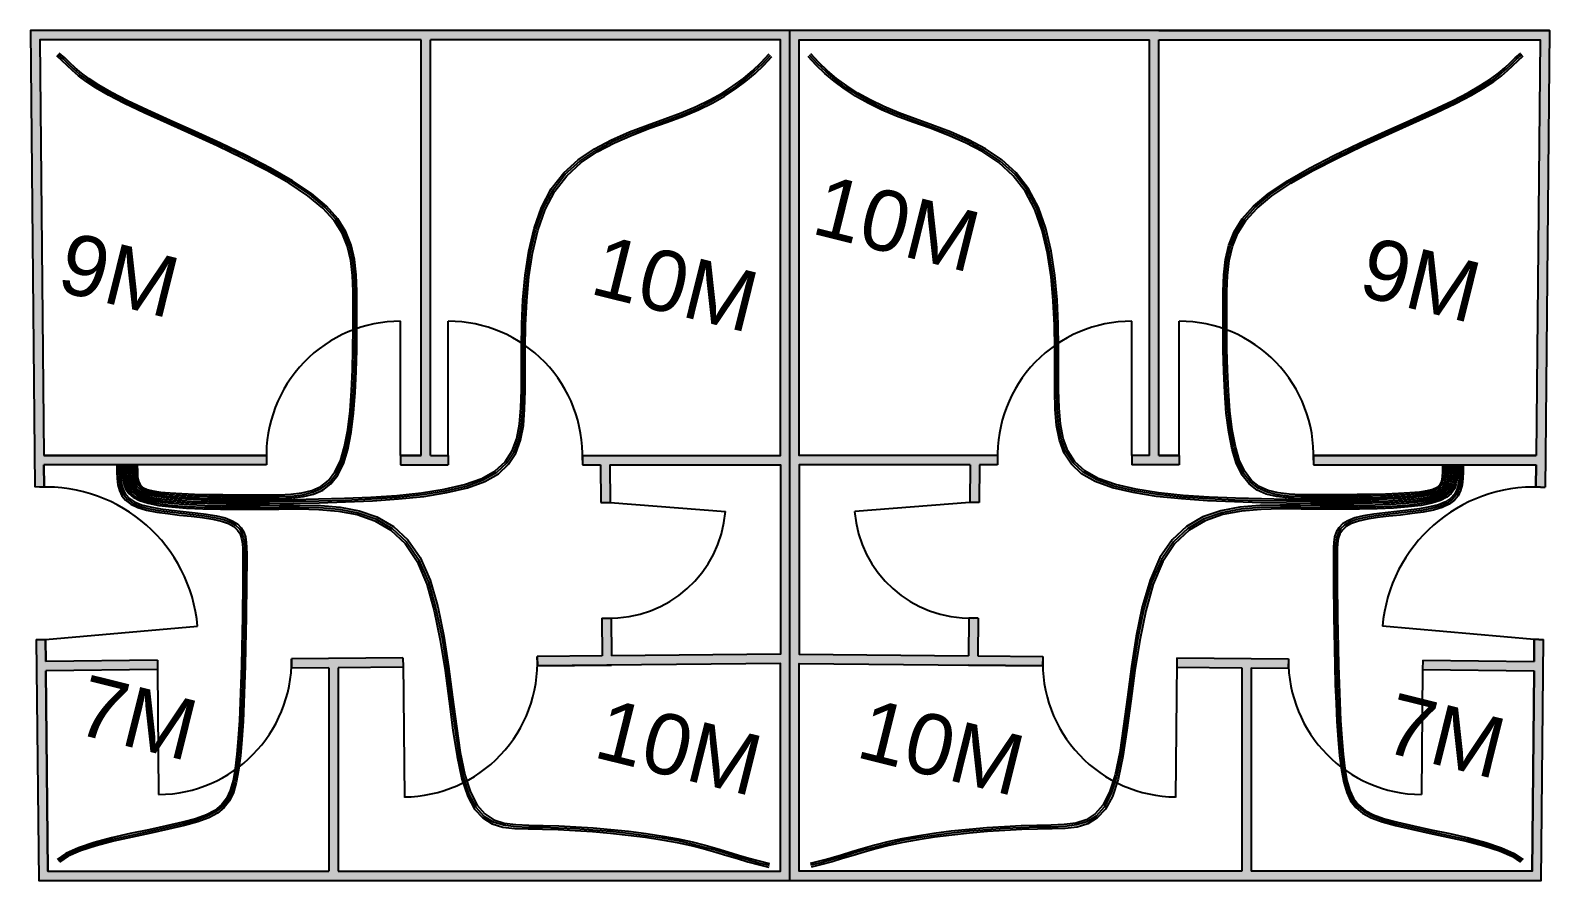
# Model space of a CAD drawing. Header units: millimetres. Extents: x 790368 to 790619, y 161713 to 161823.
# Drawn here: x 790431.61 to 790447.9, y 161767.6 to 161776.71 of the extents above; entities that cross this region are included whole.
import ezdxf

# ---------------------------------------------------------------- set-up
doc = ezdxf.new("R2010")
doc.units = ezdxf.units.MM
doc.layers.add('can interior', color=172, linetype='Continuous')
doc.styles.get("Standard").update_dxf_attribs({"font": 'arial.ttf'})
pattern_1 = [(40.51354, (790279.06545, 161882.988028), (0.021615848, 0.0602329563), [0.079375, -0.015875, 0, -0.015875])]

msp = doc.modelspace()

# ---------------------------------------------------------------- hatches: boundary and pattern name
h = msp.add_hatch()
h.set_pattern_fill('ANSI36', color=256, scale=0.01, angle=-4.4865)
h.set_pattern_definition(pattern_1)
h.paths.add_polyline_path([(790436.086, 161772.157), (790435.895, 161772.157), (790435.895, 161776.615), (790439.651, 161776.615), (790439.651, 161772.157), (790437.526, 161772.157), (790437.526, 161772.057), (790437.718, 161772.057), (790437.722, 161771.652), (790437.822, 161771.653), (790437.818, 161772.057), (790439.651, 161772.057), (790439.651, 161770.027), (790437.838, 161770.009), (790437.834, 161770.413), (790437.734, 161770.412), (790437.738, 161770.008), (790437.041, 161770.001), (790437.042, 161769.901), (790437.839, 161769.909), (790439.651, 161769.927), (790439.651, 161767.7), (790434.906, 161767.7), (790434.906, 161769.88), (790435.602, 161769.887), (790435.602, 161769.937), (790435.601, 161769.987), (790434.407, 161769.976), (790434.407, 161769.876), (790434.806, 161769.88), (790434.806, 161767.7), (790431.794, 161767.7), (790431.773, 161769.85), (790432.968, 161769.862), (790432.967, 161769.962), (790431.772, 161769.95), (790431.769, 161770.184), (790431.669, 161770.183), (790431.695, 161767.6), (790439.751, 161767.6), (790439.751, 161776.715), (790431.606, 161776.715), (790431.653, 161771.823), (790431.753, 161771.824), (790431.751, 161772.057), (790434.136, 161772.057), (790434.136, 161772.157), (790433.918, 161772.157), (790431.75, 161772.157), (790431.707, 161776.615), (790435.795, 161776.615), (790435.795, 161772.157), (790435.576, 161772.157), (790435.576, 161772.057), (790435.795, 161772.057), (790436.086, 161772.057)])
h = msp.add_hatch()
h.set_pattern_fill('ANSI36', color=256, scale=0.01, angle=-4.4865)
h.set_pattern_definition(pattern_1)
h.paths.add_polyline_path([(790439.851, 161767.7), (790439.851, 161769.927), (790442.46, 161769.901), (790442.461, 161770.001), (790441.765, 161770.008), (790441.769, 161770.412), (790441.669, 161770.413), (790441.665, 161770.009), (790439.851, 161770.027), (790439.851, 161772.057), (790441.685, 161772.057), (790441.681, 161771.653), (790441.781, 161771.652), (790441.785, 161772.057), (790441.977, 161772.057), (790441.977, 161772.157), (790441.686, 161772.157), (790439.851, 161772.157), (790439.851, 161776.615), (790443.608, 161776.615), (790443.608, 161772.157), (790443.417, 161772.157), (790443.417, 161772.057), (790443.708, 161772.057), (790443.926, 161772.057), (790443.926, 161772.157), (790443.708, 161772.157), (790443.708, 161776.615), (790447.796, 161776.615), (790447.753, 161772.157), (790445.366, 161772.157), (790445.366, 161772.057), (790447.752, 161772.057), (790447.749, 161771.824), (790447.749, 161771.819, -0.007705), (790447.8, 161771.818), (790447.8, 161771.819), (790447.849, 161771.818), (790447.853, 161772.156), (790447.897, 161776.715), (790443.708, 161776.715), (790439.751, 161776.715), (790439.751, 161767.6), (790447.808, 161767.6), (790447.833, 161770.183), (790447.783, 161770.183), (790447.733, 161770.184), (790447.731, 161769.95), (790446.536, 161769.962), (790446.535, 161769.862), (790447.73, 161769.85), (790447.709, 161767.7), (790444.697, 161767.7), (790444.697, 161769.88), (790445.095, 161769.876), (790445.096, 161769.976), (790443.901, 161769.987), (790443.9, 161769.887), (790444.597, 161769.88), (790444.597, 161767.7)])

# ---------------------------------------------------------------- linework, layer by layer
for points in [[(790447.897, 161776.715), (790431.606, 161776.715), (790431.653, 161771.823)], [(790435.795, 161776.615), (790431.707, 161776.615), (790431.75, 161772.157)], [(790435.795, 161772.157), (790435.795, 161776.615)], [(790435.895, 161772.157), (790435.895, 161776.615)], [(790437.526, 161772.157), (790439.651, 161772.157), (790439.651, 161776.615), (790435.895, 161776.615)], [(790439.751, 161767.6), (790439.751, 161776.715)], [(790439.751, 161767.6), (790439.751, 161776.715)], [(790441.977, 161772.157), (790439.851, 161772.157), (790439.851, 161776.615), (790443.608, 161776.615)], [(790443.608, 161772.157), (790443.608, 161776.615)], [(790443.708, 161776.715), (790447.897, 161776.715), (790447.853, 161772.156)], [(790443.708, 161776.615), (790447.796, 161776.615), (790447.753, 161772.157)], [(790443.708, 161772.157), (790443.708, 161776.615)], [(790435.576, 161772.157), (790435.576, 161773.597)], [(790436.086, 161772.157), (790436.086, 161773.597)], [(790443.417, 161772.157), (790443.417, 161773.597)], [(790443.926, 161772.157), (790443.926, 161773.597)], [(790431.75, 161772.157), (790434.136, 161772.157)], [(790434.136, 161772.157), (790431.75, 161772.157)], [(790434.136, 161772.057), (790431.75, 161772.057)], [(790431.751, 161772.057), (790431.753, 161771.824)], [(790431.753, 161771.824), (790431.751, 161772.057)], [(790431.753, 161771.824), (790431.751, 161772.057)], [(790433.918, 161772.157), (790434.136, 161772.157)], [(790434.136, 161772.157), (790434.136, 161772.057)], [(790435.576, 161772.157), (790435.795, 161772.157)], [(790435.795, 161772.157), (790435.576, 161772.157)], [(790435.576, 161772.157), (790435.795, 161772.157)], [(790435.576, 161772.157), (790435.576, 161772.057)], [(790435.576, 161772.057), (790435.795, 161772.057)], [(790435.795, 161772.057), (790436.086, 161772.057)], [(790435.895, 161772.157), (790436.086, 161772.157)], [(790435.895, 161772.157), (790436.086, 161772.157)], [(790435.895, 161772.157), (790436.086, 161772.157)], [(790436.086, 161772.157), (790436.086, 161772.057)], [(790437.526, 161772.157), (790437.817, 161772.157)], [(790437.526, 161772.157), (790437.526, 161772.057)], [(790437.526, 161772.107), (790437.53, 161772.107)], [(790437.526, 161772.057), (790437.718, 161772.057)], [(790437.526, 161772.057), (790437.718, 161772.057)], [(790437.718, 161772.057), (790437.722, 161771.652)], [(790437.818, 161772.057), (790439.651, 161772.057), (790439.651, 161770.027), (790437.838, 161770.009)], [(790437.818, 161772.057), (790437.822, 161771.653)], [(790441.685, 161772.057), (790439.851, 161772.057), (790439.851, 161770.027), (790441.665, 161770.009)], [(790441.685, 161772.057), (790441.681, 161771.653)], [(790441.977, 161772.157), (790441.686, 161772.157)], [(790441.785, 161772.057), (790441.781, 161771.652)], [(790441.977, 161772.057), (790441.785, 161772.057)], [(790441.977, 161772.057), (790441.785, 161772.057)], [(790441.977, 161772.107), (790441.973, 161772.107)], [(790441.977, 161772.157), (790441.977, 161772.057)], [(790443.608, 161772.157), (790443.417, 161772.157)], [(790443.608, 161772.157), (790443.417, 161772.157)], [(790443.608, 161772.157), (790443.417, 161772.157)], [(790443.417, 161772.157), (790443.417, 161772.057)], [(790443.708, 161772.057), (790443.417, 161772.057)], [(790443.926, 161772.157), (790443.708, 161772.157)], [(790443.708, 161772.157), (790443.926, 161772.157)], [(790443.926, 161772.157), (790443.708, 161772.157)], [(790443.926, 161772.057), (790443.708, 161772.057)], [(790443.926, 161772.157), (790443.926, 161772.057)], [(790444.571, 161772.107), (790444.57, 161772.107)], [(790447.753, 161772.157), (790445.366, 161772.157)], [(790445.366, 161772.157), (790447.753, 161772.157)], [(790445.585, 161772.157), (790445.366, 161772.157)], [(790445.366, 161772.157), (790445.366, 161772.057)], [(790445.366, 161772.057), (790447.753, 161772.057)], [(790447.752, 161772.057), (790447.749, 161771.824)], [(790447.749, 161771.824), (790447.752, 161772.057)], [(790447.749, 161771.824), (790447.752, 161772.057)], [(790447.853, 161772.156), (790447.849, 161771.818)], [(790431.653, 161771.823), (790431.753, 161771.824)], [(790447.749, 161771.819), (790447.749, 161771.824)], [(790447.8, 161771.819), (790447.8, 161771.818)], [(790447.8, 161771.819), (790447.849, 161771.818)], [(790437.722, 161771.652), (790437.822, 161771.653)], [(790437.822, 161771.653), (790439.058, 161771.556)], [(790441.681, 161771.653), (790440.445, 161771.556)], [(790441.781, 161771.652), (790441.681, 161771.653)], [(790437.734, 161770.412), (790437.834, 161770.413)], [(790437.734, 161770.412), (790437.738, 161770.008)], [(790437.834, 161770.413), (790437.838, 161770.009)], [(790441.669, 161770.413), (790441.665, 161770.009)], [(790441.769, 161770.412), (790441.669, 161770.413)], [(790441.769, 161770.412), (790441.765, 161770.008)], [(790431.769, 161770.184), (790433.398, 161770.326)], [(790447.733, 161770.184), (790446.104, 161770.326)], [(790431.669, 161770.183), (790431.769, 161770.184)], [(790431.669, 161770.183), (790431.695, 161767.6), (790447.808, 161767.6), (790447.833, 161770.183)], [(790431.769, 161770.184), (790431.772, 161769.95)], [(790431.772, 161769.95), (790431.769, 161770.184)], [(790431.772, 161769.95), (790431.769, 161770.184)], [(790447.733, 161770.184), (790447.731, 161769.95)], [(790447.731, 161769.95), (790447.733, 161770.184)], [(790447.731, 161769.95), (790447.733, 161770.184)], [(790447.783, 161770.183), (790447.733, 161770.184)], [(790447.783, 161770.183), (790447.833, 161770.183)], [(790432.967, 161769.962), (790431.772, 161769.95)], [(790432.967, 161769.962), (790432.968, 161769.862)], [(790434.406, 161769.926), (790434.407, 161769.926)], [(790435.601, 161769.987), (790434.407, 161769.976)], [(790434.407, 161769.976), (790434.407, 161769.876)], [(790434.906, 161767.7), (790439.651, 161767.7), (790439.651, 161769.927), (790437.042, 161769.901)], [(790435.601, 161769.987), (790435.602, 161769.887)], [(790435.602, 161769.937), (790435.616, 161768.492)], [(790437.738, 161770.008), (790437.041, 161770.001)], [(790437.041, 161770.001), (790437.042, 161769.901)], [(790437.839, 161769.909), (790437.042, 161769.901)], [(790437.042, 161769.901), (790437.839, 161769.909)], [(790444.597, 161767.7), (790439.851, 161767.7), (790439.851, 161769.927), (790442.46, 161769.901)], [(790441.664, 161769.909), (790442.46, 161769.901)], [(790442.46, 161769.901), (790441.664, 161769.909)], [(790441.765, 161770.008), (790442.461, 161770.001)], [(790442.461, 161770.001), (790442.46, 161769.901)], [(790443.901, 161769.937), (790443.887, 161768.492)], [(790443.901, 161769.987), (790443.9, 161769.887)], [(790443.901, 161769.987), (790445.096, 161769.976)], [(790445.096, 161769.976), (790445.095, 161769.876)], [(790446.536, 161769.962), (790446.535, 161769.862)], [(790446.536, 161769.962), (790447.731, 161769.95)], [(790432.968, 161769.862), (790431.773, 161769.85)], [(790432.968, 161769.862), (790431.773, 161769.85)], [(790431.773, 161769.85), (790431.794, 161767.7), (790434.806, 161767.7)], [(790431.794, 161767.7), (790431.773, 161769.85)], [(790432.968, 161769.862), (790432.981, 161768.522)], [(790434.806, 161769.88), (790434.407, 161769.876)], [(790434.806, 161769.88), (790434.407, 161769.876)], [(790434.806, 161769.88), (790434.806, 161767.7)], [(790435.602, 161769.887), (790434.906, 161769.88)], [(790434.906, 161769.88), (790434.906, 161767.7)], [(790443.9, 161769.887), (790444.597, 161769.88)], [(790444.597, 161769.88), (790444.597, 161767.7)], [(790444.697, 161769.88), (790445.095, 161769.876)], [(790444.697, 161769.88), (790445.095, 161769.876)], [(790444.697, 161769.88), (790444.697, 161767.7)], [(790447.73, 161769.85), (790447.709, 161767.7), (790444.697, 161767.7)], [(790446.535, 161769.862), (790446.522, 161768.522)], [(790446.535, 161769.862), (790447.73, 161769.85)], [(790446.535, 161769.862), (790447.73, 161769.85)], [(790447.709, 161767.7), (790447.73, 161769.85)]]:
    msp.add_lwpolyline(points)
for centre, radius, start, end in [((790435.576, 161772.157), 1.44, 90, 181.9898), ((790436.086, 161772.157), 1.44, 357.998, 90), ((790443.417, 161772.157), 1.44, 90, 182.002), ((790443.926, 161772.157), 1.44, 358.0102, 90), ((790431.769, 161770.184), 1.635, 4.9759, 92.325), ((790447.733, 161770.184), 1.635, 87.675, 175.0241), ((790437.822, 161771.653), 1.24, 268.2483, 355.5135), ((790441.681, 161771.653), 1.24, 184.4865, 271.7517), ((790432.967, 161769.962), 1.44, 270.5593, 0.5593), ((790435.602, 161769.937), 1.44, 270.5593, 2.5491), ((790443.901, 161769.937), 1.44, 177.4509, 269.4407), ((790446.536, 161769.962), 1.44, 179.4407, 269.4407)]:
    msp.add_arc(centre, radius, start, end)
at = {"layer": 'can interior'}
for points in [[(790432.752, 161772.057), (790432.753, 161771.986), (790432.756, 161771.928), (790432.766, 161771.881), (790432.784, 161771.844), (790432.813, 161771.815), (790432.857, 161771.793), (790432.919, 161771.777), (790433.001, 161771.765), (790433.105, 161771.756), (790433.228, 161771.749), (790433.366, 161771.744), (790433.515, 161771.74), (790433.67, 161771.738), (790433.827, 161771.737), (790433.983, 161771.737), (790434.132, 161771.737), (790434.272, 161771.737), (790434.4, 161771.742), (790434.518, 161771.756), (790434.624, 161771.782), (790434.719, 161771.826), (790434.802, 161771.89), (790434.872, 161771.981), (790434.93, 161772.101), (790434.975, 161772.254), (790435.01, 161772.434), (790435.034, 161772.635), (790435.05, 161772.85), (790435.06, 161773.074), (790435.065, 161773.298), (790435.067, 161773.517), (790435.068, 161773.724), (790435.067, 161773.914), (790435.06, 161774.088), (790435.042, 161774.249), (790435.007, 161774.398), (790434.949, 161774.54), (790434.863, 161774.676), (790434.743, 161774.81), (790434.582, 161774.943), (790434.38, 161775.077), (790434.142, 161775.212), (790433.882, 161775.346), (790433.609, 161775.477), (790433.335, 161775.602), (790433.071, 161775.721), (790432.827, 161775.832), (790432.616, 161775.932), (790432.444, 161776.02), (790432.309, 161776.098), (790432.204, 161776.167), (790432.122, 161776.229), (790432.056, 161776.286), (790431.999, 161776.339), (790431.945, 161776.39), (790431.888, 161776.441)], [(790432.732, 161772.057), (790432.733, 161771.986), (790432.736, 161771.926), (790432.746, 161771.877), (790432.764, 161771.838), (790432.794, 161771.807), (790432.839, 161771.783), (790432.901, 161771.764), (790432.984, 161771.75), (790433.09, 161771.739), (790433.215, 161771.731), (790433.355, 161771.725), (790433.505, 161771.721), (790433.663, 161771.718), (790433.823, 161771.717), (790433.98, 161771.717), (790434.132, 161771.717), (790434.274, 161771.717), (790434.405, 161771.722), (790434.525, 161771.736), (790434.634, 161771.763), (790434.731, 161771.806), (790434.815, 161771.872), (790434.887, 161771.963), (790434.947, 161772.084), (790434.993, 161772.238), (790435.028, 161772.42), (790435.053, 161772.623), (790435.07, 161772.841), (790435.08, 161773.066), (790435.085, 161773.293), (790435.087, 161773.514), (790435.088, 161773.723), (790435.087, 161773.915), (790435.08, 161774.091), (790435.062, 161774.253), (790435.027, 161774.405), (790434.969, 161774.548), (790434.883, 161774.686), (790434.762, 161774.82), (790434.602, 161774.954), (790434.398, 161775.09), (790434.161, 161775.225), (790433.9, 161775.36), (790433.627, 161775.491), (790433.352, 161775.617), (790433.087, 161775.736), (790432.844, 161775.846), (790432.632, 161775.946), (790432.461, 161776.034), (790432.325, 161776.112), (790432.22, 161776.181), (790432.137, 161776.243), (790432.071, 161776.299), (790432.014, 161776.353), (790431.96, 161776.405), (790431.901, 161776.456)], [(790432.712, 161772.057), (790432.713, 161771.985), (790432.716, 161771.925), (790432.726, 161771.874), (790432.744, 161771.832), (790432.775, 161771.799), (790432.82, 161771.772), (790432.883, 161771.751), (790432.968, 161771.735), (790433.074, 161771.722), (790433.201, 161771.713), (790433.343, 161771.706), (790433.496, 161771.701), (790433.655, 161771.699), (790433.818, 161771.697), (790433.978, 161771.697), (790434.132, 161771.697), (790434.276, 161771.697), (790434.41, 161771.702), (790434.533, 161771.716), (790434.643, 161771.743), (790434.742, 161771.787), (790434.829, 161771.853), (790434.903, 161771.945), (790434.963, 161772.068), (790435.011, 161772.223), (790435.047, 161772.406), (790435.072, 161772.611), (790435.09, 161772.831), (790435.1, 161773.058), (790435.105, 161773.287), (790435.107, 161773.511), (790435.108, 161773.722), (790435.107, 161773.916), (790435.1, 161774.094), (790435.082, 161774.258), (790435.047, 161774.411), (790434.989, 161774.556), (790434.902, 161774.695), (790434.781, 161774.831), (790434.621, 161774.966), (790434.417, 161775.102), (790434.179, 161775.239), (790433.918, 161775.374), (790433.644, 161775.505), (790433.369, 161775.631), (790433.104, 161775.75), (790432.86, 161775.861), (790432.648, 161775.96), (790432.477, 161776.048), (790432.341, 161776.126), (790432.236, 161776.194), (790432.153, 161776.256), (790432.086, 161776.313), (790432.029, 161776.367), (790431.974, 161776.419), (790431.914, 161776.472)], [(790432.652, 161772.057), (790432.653, 161771.984), (790432.657, 161771.92), (790432.666, 161771.864), (790432.686, 161771.816), (790432.717, 161771.775), (790432.764, 161771.74), (790432.83, 161771.712), (790432.918, 161771.69), (790433.029, 161771.672), (790433.165, 161771.659), (790433.324, 161771.65), (790433.504, 161771.645), (790433.706, 161771.642), (790433.927, 161771.642), (790434.168, 161771.644), (790434.427, 161771.647), (790434.701, 161771.651), (790434.986, 161771.659), (790435.273, 161771.672), (790435.554, 161771.691), (790435.823, 161771.719), (790436.072, 161771.759), (790436.293, 161771.811), (790436.479, 161771.878), (790436.625, 161771.962), (790436.734, 161772.064), (790436.811, 161772.183), (790436.862, 161772.321), (790436.892, 161772.478), (790436.906, 161772.654), (790436.911, 161772.851), (790436.911, 161773.068), (790436.911, 161773.304), (790436.916, 161773.555), (790436.928, 161773.814), (790436.952, 161774.074), (790436.99, 161774.328), (790437.046, 161774.57), (790437.125, 161774.793), (790437.228, 161774.99), (790437.359, 161775.157), (790437.513, 161775.297), (790437.685, 161775.413), (790437.868, 161775.51), (790438.058, 161775.592), (790438.248, 161775.665), (790438.434, 161775.732), (790438.609, 161775.797), (790438.769, 161775.865), (790438.915, 161775.936), (790439.048, 161776.01), (790439.168, 161776.088), (790439.278, 161776.169), (790439.379, 161776.254), (790439.472, 161776.343), (790439.558, 161776.436)], [(790432.672, 161772.057), (790432.673, 161771.984), (790432.677, 161771.921), (790432.686, 161771.867), (790432.705, 161771.821), (790432.736, 161771.783), (790432.783, 161771.751), (790432.848, 161771.725), (790432.934, 161771.705), (790433.045, 161771.689), (790433.178, 161771.677), (790433.335, 161771.669), (790433.514, 161771.664), (790433.713, 161771.662), (790433.932, 161771.662), (790434.17, 161771.663), (790434.426, 161771.667), (790434.699, 161771.671), (790434.981, 161771.679), (790435.265, 161771.691), (790435.544, 161771.71), (790435.811, 161771.738), (790436.058, 161771.777), (790436.278, 161771.829), (790436.462, 161771.895), (790436.607, 161771.977), (790436.715, 161772.077), (790436.792, 161772.195), (790436.842, 161772.331), (790436.872, 161772.487), (790436.886, 161772.662), (790436.891, 161772.857), (790436.891, 161773.073), (790436.891, 161773.31), (790436.896, 161773.562), (790436.908, 161773.821), (790436.932, 161774.082), (790436.97, 161774.337), (790437.027, 161774.581), (790437.106, 161774.805), (790437.21, 161775.004), (790437.342, 161775.172), (790437.497, 161775.312), (790437.669, 161775.429), (790437.854, 161775.527), (790438.044, 161775.609), (790438.235, 161775.682), (790438.422, 161775.749), (790438.597, 161775.814), (790438.758, 161775.882), (790438.903, 161775.952), (790439.035, 161776.026), (790439.155, 161776.104), (790439.265, 161776.184), (790439.365, 161776.269), (790439.457, 161776.357), (790439.543, 161776.449)], [(790432.692, 161772.057), (790432.693, 161771.985), (790432.696, 161771.923), (790432.706, 161771.871), (790432.725, 161771.827), (790432.756, 161771.791), (790432.801, 161771.762), (790432.866, 161771.738), (790432.951, 161771.72), (790433.06, 161771.706), (790433.192, 161771.695), (790433.347, 161771.688), (790433.523, 161771.683), (790433.72, 161771.681), (790433.937, 161771.682), (790434.172, 161771.683), (790434.426, 161771.687), (790434.696, 161771.691), (790434.975, 161771.699), (790435.257, 161771.711), (790435.535, 161771.73), (790435.799, 161771.757), (790436.044, 161771.795), (790436.262, 161771.846), (790436.445, 161771.911), (790436.589, 161771.992), (790436.696, 161772.091), (790436.772, 161772.207), (790436.822, 161772.341), (790436.852, 161772.495), (790436.866, 161772.669), (790436.871, 161772.863), (790436.871, 161773.079), (790436.871, 161773.316), (790436.876, 161773.568), (790436.888, 161773.828), (790436.912, 161774.09), (790436.951, 161774.347), (790437.008, 161774.592), (790437.088, 161774.817), (790437.192, 161775.017), (790437.325, 161775.187), (790437.48, 161775.328), (790437.654, 161775.445), (790437.839, 161775.543), (790438.031, 161775.627), (790438.223, 161775.699), (790438.41, 161775.766), (790438.585, 161775.831), (790438.746, 161775.899), (790438.891, 161775.969), (790439.023, 161776.042), (790439.143, 161776.119), (790439.252, 161776.199), (790439.351, 161776.283), (790439.443, 161776.371), (790439.528, 161776.463)], [(790446.85, 161772.057), (790446.85, 161771.984), (790446.846, 161771.92), (790446.836, 161771.864), (790446.817, 161771.816), (790446.786, 161771.775), (790446.738, 161771.74), (790446.673, 161771.712), (790446.585, 161771.69), (790446.473, 161771.672), (790446.338, 161771.659), (790446.179, 161771.65), (790445.999, 161771.645), (790445.797, 161771.642), (790445.576, 161771.642), (790445.335, 161771.644), (790445.076, 161771.647), (790444.801, 161771.651), (790444.517, 161771.659), (790444.23, 161771.672), (790443.948, 161771.691), (790443.68, 161771.719), (790443.431, 161771.759), (790443.21, 161771.811), (790443.023, 161771.878), (790442.878, 161771.962), (790442.769, 161772.064), (790442.692, 161772.183), (790442.641, 161772.321), (790442.611, 161772.478), (790442.596, 161772.654), (790442.592, 161772.851), (790442.592, 161773.068), (790442.592, 161773.304), (790442.587, 161773.555), (790442.575, 161773.814), (790442.551, 161774.074), (790442.513, 161774.328), (790442.456, 161774.57), (790442.378, 161774.793), (790442.274, 161774.99), (790442.144, 161775.157), (790441.99, 161775.297), (790441.818, 161775.413), (790441.635, 161775.51), (790441.445, 161775.592), (790441.255, 161775.665), (790441.069, 161775.732), (790440.894, 161775.797), (790440.733, 161775.865), (790440.588, 161775.936), (790440.455, 161776.01), (790440.335, 161776.088), (790440.225, 161776.169), (790440.124, 161776.254), (790440.031, 161776.343), (790439.945, 161776.436)], [(790446.83, 161772.057), (790446.83, 161771.984), (790446.826, 161771.921), (790446.817, 161771.867), (790446.798, 161771.821), (790446.766, 161771.783), (790446.72, 161771.751), (790446.655, 161771.725), (790446.569, 161771.705), (790446.458, 161771.689), (790446.324, 161771.677), (790446.168, 161771.669), (790445.989, 161771.664), (790445.79, 161771.662), (790445.571, 161771.662), (790445.333, 161771.663), (790445.076, 161771.667), (790444.804, 161771.671), (790444.522, 161771.679), (790444.238, 161771.691), (790443.958, 161771.71), (790443.692, 161771.738), (790443.445, 161771.777), (790443.225, 161771.829), (790443.04, 161771.895), (790442.896, 161771.977), (790442.788, 161772.077), (790442.711, 161772.195), (790442.661, 161772.331), (790442.631, 161772.487), (790442.617, 161772.662), (790442.612, 161772.857), (790442.612, 161773.073), (790442.612, 161773.31), (790442.607, 161773.562), (790442.595, 161773.821), (790442.571, 161774.082), (790442.532, 161774.337), (790442.475, 161774.581), (790442.397, 161774.805), (790442.292, 161775.004), (790442.161, 161775.172), (790442.006, 161775.312), (790441.834, 161775.429), (790441.649, 161775.527), (790441.459, 161775.609), (790441.267, 161775.682), (790441.081, 161775.749), (790440.906, 161775.814), (790440.745, 161775.882), (790440.6, 161775.952), (790440.467, 161776.026), (790440.347, 161776.104), (790440.238, 161776.184), (790440.138, 161776.269), (790440.046, 161776.357), (790439.96, 161776.449)], [(790446.81, 161772.057), (790446.81, 161771.985), (790446.806, 161771.923), (790446.797, 161771.871), (790446.778, 161771.827), (790446.747, 161771.791), (790446.701, 161771.762), (790446.637, 161771.738), (790446.552, 161771.72), (790446.443, 161771.706), (790446.311, 161771.695), (790446.156, 161771.688), (790445.98, 161771.683), (790445.783, 161771.681), (790445.566, 161771.682), (790445.33, 161771.683), (790445.077, 161771.687), (790444.807, 161771.691), (790444.527, 161771.699), (790444.245, 161771.711), (790443.968, 161771.73), (790443.704, 161771.757), (790443.459, 161771.795), (790443.241, 161771.846), (790443.057, 161771.911), (790442.914, 161771.992), (790442.807, 161772.091), (790442.731, 161772.207), (790442.681, 161772.341), (790442.651, 161772.495), (790442.637, 161772.669), (790442.632, 161772.863), (790442.632, 161773.079), (790442.632, 161773.316), (790442.627, 161773.568), (790442.615, 161773.828), (790442.591, 161774.09), (790442.552, 161774.347), (790442.495, 161774.592), (790442.415, 161774.817), (790442.31, 161775.017), (790442.178, 161775.187), (790442.022, 161775.328), (790441.849, 161775.445), (790441.664, 161775.543), (790441.472, 161775.627), (790441.28, 161775.699), (790441.093, 161775.766), (790440.917, 161775.831), (790440.757, 161775.899), (790440.611, 161775.969), (790440.48, 161776.042), (790440.36, 161776.119), (790440.251, 161776.199), (790440.152, 161776.283), (790440.06, 161776.371), (790439.975, 161776.463)], [(790446.79, 161772.057), (790446.79, 161771.985), (790446.786, 161771.925), (790446.777, 161771.874), (790446.758, 161771.832), (790446.728, 161771.799), (790446.683, 161771.772), (790446.619, 161771.751), (790446.535, 161771.735), (790446.428, 161771.722), (790446.302, 161771.713), (790446.16, 161771.706), (790446.007, 161771.701), (790445.847, 161771.699), (790445.685, 161771.697), (790445.525, 161771.697), (790445.371, 161771.697), (790445.226, 161771.697), (790445.093, 161771.702), (790444.97, 161771.716), (790444.859, 161771.743), (790444.76, 161771.787), (790444.674, 161771.853), (790444.6, 161771.945), (790444.539, 161772.068), (790444.492, 161772.223), (790444.456, 161772.406), (790444.43, 161772.611), (790444.413, 161772.831), (790444.403, 161773.058), (790444.398, 161773.287), (790444.396, 161773.511), (790444.395, 161773.722), (790444.396, 161773.916), (790444.403, 161774.094), (790444.421, 161774.258), (790444.456, 161774.411), (790444.514, 161774.556), (790444.601, 161774.695), (790444.721, 161774.831), (790444.882, 161774.966), (790445.086, 161775.102), (790445.324, 161775.239), (790445.585, 161775.374), (790445.859, 161775.505), (790446.134, 161775.631), (790446.399, 161775.75), (790446.643, 161775.861), (790446.855, 161775.96), (790447.026, 161776.048), (790447.161, 161776.126), (790447.267, 161776.194), (790447.35, 161776.256), (790447.416, 161776.313), (790447.474, 161776.367), (790447.529, 161776.419), (790447.589, 161776.472)], [(790446.77, 161772.057), (790446.77, 161771.986), (790446.766, 161771.926), (790446.757, 161771.877), (790446.739, 161771.838), (790446.709, 161771.807), (790446.664, 161771.783), (790446.602, 161771.764), (790446.519, 161771.75), (790446.413, 161771.739), (790446.288, 161771.731), (790446.148, 161771.725), (790445.997, 161771.721), (790445.84, 161771.718), (790445.68, 161771.717), (790445.522, 161771.717), (790445.371, 161771.717), (790445.229, 161771.717), (790445.098, 161771.722), (790444.978, 161771.736), (790444.869, 161771.763), (790444.772, 161771.806), (790444.688, 161771.872), (790444.615, 161771.963), (790444.556, 161772.084), (790444.51, 161772.238), (790444.475, 161772.42), (790444.45, 161772.623), (790444.433, 161772.841), (790444.423, 161773.066), (790444.418, 161773.293), (790444.416, 161773.514), (790444.415, 161773.723), (790444.416, 161773.915), (790444.423, 161774.091), (790444.441, 161774.253), (790444.476, 161774.405), (790444.534, 161774.548), (790444.62, 161774.686), (790444.741, 161774.82), (790444.901, 161774.954), (790445.104, 161775.09), (790445.342, 161775.225), (790445.603, 161775.36), (790445.876, 161775.491), (790446.151, 161775.617), (790446.415, 161775.736), (790446.659, 161775.846), (790446.871, 161775.946), (790447.042, 161776.034), (790447.177, 161776.112), (790447.283, 161776.181), (790447.365, 161776.243), (790447.432, 161776.299), (790447.489, 161776.353), (790447.543, 161776.405), (790447.602, 161776.456)], [(790446.75, 161772.057), (790446.75, 161771.986), (790446.746, 161771.928), (790446.737, 161771.881), (790446.719, 161771.844), (790446.69, 161771.815), (790446.646, 161771.793), (790446.584, 161771.777), (790446.502, 161771.765), (790446.398, 161771.756), (790446.275, 161771.749), (790446.137, 161771.744), (790445.988, 161771.74), (790445.833, 161771.738), (790445.675, 161771.737), (790445.52, 161771.737), (790445.371, 161771.737), (790445.231, 161771.737), (790445.103, 161771.742), (790444.985, 161771.756), (790444.879, 161771.782), (790444.784, 161771.826), (790444.701, 161771.89), (790444.631, 161771.981), (790444.573, 161772.101), (790444.527, 161772.254), (790444.493, 161772.434), (790444.469, 161772.635), (790444.452, 161772.85), (790444.443, 161773.074), (790444.437, 161773.298), (790444.436, 161773.517), (790444.435, 161773.724), (790444.436, 161773.914), (790444.443, 161774.088), (790444.461, 161774.249), (790444.496, 161774.398), (790444.554, 161774.54), (790444.64, 161774.676), (790444.76, 161774.81), (790444.92, 161774.943), (790445.123, 161775.077), (790445.36, 161775.212), (790445.621, 161775.346), (790445.894, 161775.477), (790446.168, 161775.602), (790446.432, 161775.721), (790446.676, 161775.832), (790446.887, 161775.932), (790447.058, 161776.02), (790447.193, 161776.098), (790447.299, 161776.167), (790447.381, 161776.229), (790447.447, 161776.286), (790447.504, 161776.339), (790447.557, 161776.39), (790447.615, 161776.441)], [(790432.532, 161772.057), (790432.533, 161771.981), (790432.536, 161771.91), (790432.544, 161771.843), (790432.56, 161771.782), (790432.587, 161771.726), (790432.627, 161771.677), (790432.683, 161771.635), (790432.757, 161771.6), (790432.851, 161771.572), (790432.96, 161771.551), (790433.08, 161771.534), (790433.206, 161771.519), (790433.331, 161771.506), (790433.451, 161771.492), (790433.561, 161771.475), (790433.655, 161771.454), (790433.73, 161771.428), (790433.786, 161771.396), (790433.827, 161771.358), (790433.854, 161771.316), (790433.871, 161771.268), (790433.88, 161771.215), (790433.884, 161771.157), (790433.885, 161771.095), (790433.885, 161771.028), (790433.885, 161770.954), (790433.884, 161770.872), (790433.884, 161770.78), (790433.883, 161770.675), (790433.881, 161770.556), (790433.879, 161770.421), (790433.877, 161770.267), (790433.873, 161770.094), (790433.869, 161769.907), (790433.864, 161769.71), (790433.856, 161769.511), (790433.847, 161769.315), (790433.835, 161769.127), (790433.82, 161768.954), (790433.802, 161768.801), (790433.779, 161768.673), (790433.749, 161768.567), (790433.709, 161768.481), (790433.655, 161768.411), (790433.584, 161768.353), (790433.493, 161768.305), (790433.378, 161768.263), (790433.236, 161768.225), (790433.066, 161768.186), (790432.876, 161768.145), (790432.676, 161768.103), (790432.476, 161768.057), (790432.288, 161768.007), (790432.121, 161767.952), (790431.985, 161767.892), (790431.891, 161767.825)], [(790432.552, 161772.057), (790432.553, 161771.982), (790432.556, 161771.911), (790432.564, 161771.847), (790432.58, 161771.787), (790432.607, 161771.734), (790432.647, 161771.688), (790432.703, 161771.648), (790432.777, 161771.615), (790432.87, 161771.589), (790432.98, 161771.569), (790433.1, 161771.552), (790433.225, 161771.538), (790433.351, 161771.525), (790433.471, 161771.51), (790433.581, 161771.493), (790433.675, 161771.471), (790433.75, 161771.443), (790433.806, 161771.41), (790433.847, 161771.37), (790433.874, 161771.326), (790433.891, 161771.276), (790433.9, 161771.221), (790433.904, 161771.162), (790433.905, 161771.098), (790433.905, 161771.03), (790433.905, 161770.956), (790433.904, 161770.873), (790433.904, 161770.78), (790433.903, 161770.675), (790433.901, 161770.556), (790433.899, 161770.42), (790433.897, 161770.265), (790433.893, 161770.092), (790433.889, 161769.904), (790433.884, 161769.707), (790433.876, 161769.507), (790433.866, 161769.31), (790433.854, 161769.121), (790433.839, 161768.947), (790433.82, 161768.792), (790433.796, 161768.663), (790433.766, 161768.556), (790433.725, 161768.469), (790433.67, 161768.397), (790433.598, 161768.339), (790433.506, 161768.29), (790433.39, 161768.247), (790433.247, 161768.207), (790433.076, 161768.168), (790432.886, 161768.127), (790432.686, 161768.084), (790432.487, 161768.039), (790432.299, 161767.99), (790432.132, 161767.936), (790431.997, 161767.876), (790431.905, 161767.811)], [(790432.572, 161772.057), (790432.573, 161771.982), (790432.576, 161771.913), (790432.584, 161771.85), (790432.6, 161771.793), (790432.627, 161771.742), (790432.667, 161771.698), (790432.723, 161771.661), (790432.797, 161771.63), (790432.89, 161771.606), (790433, 161771.586), (790433.12, 161771.571), (790433.245, 161771.557), (790433.371, 161771.544), (790433.491, 161771.529), (790433.601, 161771.511), (790433.695, 161771.488), (790433.769, 161771.458), (790433.826, 161771.423), (790433.866, 161771.382), (790433.894, 161771.336), (790433.911, 161771.284), (790433.92, 161771.228), (790433.924, 161771.167), (790433.925, 161771.101), (790433.925, 161771.032), (790433.925, 161770.957), (790433.924, 161770.874), (790433.924, 161770.78), (790433.923, 161770.675), (790433.921, 161770.555), (790433.919, 161770.419), (790433.917, 161770.264), (790433.913, 161770.09), (790433.909, 161769.901), (790433.903, 161769.703), (790433.896, 161769.502), (790433.886, 161769.304), (790433.873, 161769.114), (790433.857, 161768.939), (790433.838, 161768.784), (790433.814, 161768.653), (790433.782, 161768.545), (790433.74, 161768.456), (790433.684, 161768.384), (790433.612, 161768.324), (790433.518, 161768.274), (790433.402, 161768.231), (790433.258, 161768.19), (790433.087, 161768.15), (790432.896, 161768.109), (790432.696, 161768.066), (790432.497, 161768.021), (790432.31, 161767.972), (790432.144, 161767.919), (790432.01, 161767.861), (790431.919, 161767.797)], [(790432.592, 161772.057), (790432.593, 161771.983), (790432.597, 161771.915), (790432.607, 161771.853), (790432.627, 161771.799), (790432.66, 161771.751), (790432.709, 161771.709), (790432.777, 161771.674), (790432.868, 161771.645), (790432.983, 161771.622), (790433.122, 161771.606), (790433.28, 161771.594), (790433.456, 161771.586), (790433.645, 161771.582), (790433.846, 161771.581), (790434.055, 161771.581), (790434.269, 161771.583), (790434.485, 161771.585), (790434.7, 161771.58), (790434.909, 161771.562), (790435.11, 161771.523), (790435.299, 161771.457), (790435.471, 161771.356), (790435.624, 161771.213), (790435.753, 161771.021), (790435.856, 161770.777), (790435.937, 161770.491), (790436.001, 161770.178), (790436.052, 161769.851), (790436.096, 161769.524), (790436.137, 161769.212), (790436.181, 161768.929), (790436.232, 161768.689), (790436.295, 161768.503), (790436.369, 161768.366), (790436.457, 161768.271), (790436.558, 161768.209), (790436.672, 161768.174), (790436.8, 161768.158), (790436.942, 161768.153), (790437.098, 161768.151), (790437.267, 161768.147), (790437.448, 161768.138), (790437.635, 161768.125), (790437.825, 161768.109), (790438.015, 161768.088), (790438.201, 161768.065), (790438.378, 161768.038), (790438.543, 161768.008), (790438.693, 161767.976), (790438.83, 161767.941), (790438.956, 161767.905), (790439.075, 161767.87), (790439.189, 161767.835), (790439.3, 161767.802), (790439.411, 161767.772), (790439.525, 161767.745)], [(790432.612, 161772.057), (790432.613, 161771.983), (790432.617, 161771.916), (790432.627, 161771.857), (790432.646, 161771.804), (790432.679, 161771.759), (790432.727, 161771.719), (790432.795, 161771.687), (790432.884, 161771.66), (790432.999, 161771.639), (790433.136, 161771.623), (790433.292, 161771.612), (790433.466, 161771.605), (790433.654, 161771.602), (790433.854, 161771.601), (790434.061, 161771.601), (790434.275, 161771.604), (790434.492, 161771.605), (790434.707, 161771.601), (790434.918, 161771.582), (790435.12, 161771.544), (790435.311, 161771.477), (790435.485, 161771.376), (790435.639, 161771.233), (790435.769, 161771.042), (790435.874, 161770.798), (790435.955, 161770.512), (790436.02, 161770.199), (790436.071, 161769.872), (790436.115, 161769.546), (790436.156, 161769.234), (790436.199, 161768.951), (790436.248, 161768.712), (790436.309, 161768.525), (790436.383, 161768.388), (790436.469, 161768.292), (790436.568, 161768.231), (790436.68, 161768.196), (790436.806, 161768.179), (790436.946, 161768.174), (790437.101, 161768.172), (790437.27, 161768.167), (790437.45, 161768.158), (790437.638, 161768.145), (790437.828, 161768.128), (790438.018, 161768.108), (790438.204, 161768.085), (790438.382, 161768.058), (790438.547, 161768.028), (790438.698, 161767.995), (790438.835, 161767.96), (790438.962, 161767.925), (790439.081, 161767.889), (790439.194, 161767.854), (790439.305, 161767.821), (790439.416, 161767.791), (790439.529, 161767.765)], [(790432.632, 161772.057), (790432.633, 161771.984), (790432.637, 161771.918), (790432.647, 161771.86), (790432.666, 161771.81), (790432.698, 161771.767), (790432.746, 161771.73), (790432.812, 161771.699), (790432.901, 161771.675), (790433.014, 161771.656), (790433.149, 161771.641), (790433.304, 161771.631), (790433.476, 161771.625), (790433.663, 161771.621), (790433.861, 161771.62), (790434.068, 161771.621), (790434.282, 161771.624), (790434.498, 161771.625), (790434.715, 161771.621), (790434.927, 161771.603), (790435.131, 161771.564), (790435.322, 161771.498), (790435.498, 161771.397), (790435.654, 161771.254), (790435.786, 161771.063), (790435.891, 161770.819), (790435.974, 161770.534), (790436.038, 161770.22), (790436.09, 161769.894), (790436.133, 161769.568), (790436.174, 161769.256), (790436.216, 161768.973), (790436.265, 161768.734), (790436.324, 161768.547), (790436.396, 161768.41), (790436.48, 161768.314), (790436.577, 161768.252), (790436.688, 161768.217), (790436.812, 161768.2), (790436.951, 161768.195), (790437.105, 161768.192), (790437.273, 161768.187), (790437.453, 161768.178), (790437.64, 161768.165), (790437.831, 161768.148), (790438.021, 161768.128), (790438.208, 161768.104), (790438.386, 161768.077), (790438.552, 161768.047), (790438.703, 161768.015), (790438.84, 161767.98), (790438.967, 161767.944), (790439.086, 161767.908), (790439.2, 161767.874), (790439.31, 161767.841), (790439.421, 161767.811), (790439.533, 161767.784)], [(790446.87, 161772.057), (790446.87, 161771.984), (790446.866, 161771.918), (790446.856, 161771.86), (790446.837, 161771.81), (790446.805, 161771.767), (790446.757, 161771.73), (790446.69, 161771.699), (790446.602, 161771.675), (790446.489, 161771.656), (790446.354, 161771.641), (790446.199, 161771.631), (790446.026, 161771.625), (790445.84, 161771.621), (790445.642, 161771.62), (790445.435, 161771.621), (790445.221, 161771.624), (790445.004, 161771.625), (790444.788, 161771.621), (790444.576, 161771.603), (790444.372, 161771.564), (790444.18, 161771.498), (790444.005, 161771.397), (790443.849, 161771.254), (790443.717, 161771.063), (790443.612, 161770.819), (790443.529, 161770.534), (790443.465, 161770.22), (790443.413, 161769.894), (790443.369, 161769.568), (790443.329, 161769.256), (790443.287, 161768.973), (790443.238, 161768.734), (790443.179, 161768.547), (790443.107, 161768.41), (790443.023, 161768.314), (790442.926, 161768.252), (790442.815, 161768.217), (790442.69, 161768.2), (790442.551, 161768.195), (790442.398, 161768.192), (790442.229, 161768.187), (790442.05, 161768.178), (790441.863, 161768.165), (790441.672, 161768.148), (790441.481, 161768.128), (790441.295, 161768.104), (790441.117, 161768.077), (790440.951, 161768.047), (790440.8, 161768.015), (790440.662, 161767.98), (790440.535, 161767.944), (790440.416, 161767.908), (790440.303, 161767.874), (790440.192, 161767.841), (790440.082, 161767.811), (790439.969, 161767.784)], [(790446.89, 161772.057), (790446.89, 161771.983), (790446.886, 161771.916), (790446.876, 161771.857), (790446.856, 161771.804), (790446.824, 161771.759), (790446.776, 161771.719), (790446.708, 161771.687), (790446.618, 161771.66), (790446.504, 161771.639), (790446.367, 161771.623), (790446.21, 161771.612), (790446.037, 161771.605), (790445.849, 161771.602), (790445.649, 161771.601), (790445.441, 161771.601), (790445.228, 161771.604), (790445.011, 161771.605), (790444.796, 161771.601), (790444.585, 161771.582), (790444.382, 161771.544), (790444.192, 161771.477), (790444.018, 161771.376), (790443.864, 161771.233), (790443.734, 161771.042), (790443.629, 161770.798), (790443.547, 161770.512), (790443.483, 161770.199), (790443.432, 161769.872), (790443.388, 161769.546), (790443.347, 161769.234), (790443.304, 161768.951), (790443.254, 161768.712), (790443.193, 161768.525), (790443.12, 161768.388), (790443.034, 161768.292), (790442.935, 161768.231), (790442.823, 161768.196), (790442.697, 161768.179), (790442.556, 161768.174), (790442.402, 161768.172), (790442.232, 161768.167), (790442.052, 161768.158), (790441.865, 161768.145), (790441.675, 161768.128), (790441.484, 161768.108), (790441.299, 161768.085), (790441.121, 161768.058), (790440.956, 161768.028), (790440.805, 161767.995), (790440.668, 161767.96), (790440.541, 161767.925), (790440.422, 161767.889), (790440.309, 161767.854), (790440.198, 161767.821), (790440.087, 161767.791), (790439.973, 161767.765)], [(790446.91, 161772.057), (790446.91, 161771.983), (790446.906, 161771.915), (790446.896, 161771.853), (790446.876, 161771.799), (790446.843, 161771.751), (790446.794, 161771.709), (790446.726, 161771.674), (790446.635, 161771.645), (790446.519, 161771.622), (790446.381, 161771.606), (790446.222, 161771.594), (790446.047, 161771.586), (790445.857, 161771.582), (790445.657, 161771.581), (790445.448, 161771.581), (790445.234, 161771.583), (790445.018, 161771.585), (790444.803, 161771.58), (790444.593, 161771.562), (790444.392, 161771.523), (790444.204, 161771.457), (790444.032, 161771.356), (790443.879, 161771.213), (790443.75, 161771.021), (790443.647, 161770.777), (790443.566, 161770.491), (790443.502, 161770.178), (790443.45, 161769.851), (790443.407, 161769.524), (790443.365, 161769.212), (790443.322, 161768.929), (790443.271, 161768.689), (790443.208, 161768.503), (790443.133, 161768.366), (790443.046, 161768.271), (790442.945, 161768.209), (790442.831, 161768.174), (790442.703, 161768.158), (790442.561, 161768.153), (790442.405, 161768.151), (790442.236, 161768.147), (790442.055, 161768.138), (790441.868, 161768.125), (790441.677, 161768.109), (790441.488, 161768.088), (790441.302, 161768.065), (790441.125, 161768.038), (790440.96, 161768.008), (790440.81, 161767.976), (790440.673, 161767.941), (790440.546, 161767.905), (790440.428, 161767.87), (790440.314, 161767.835), (790440.203, 161767.802), (790440.092, 161767.772), (790439.978, 161767.745)], [(790446.93, 161772.057), (790446.93, 161771.982), (790446.927, 161771.913), (790446.919, 161771.85), (790446.902, 161771.793), (790446.876, 161771.742), (790446.836, 161771.698), (790446.78, 161771.661), (790446.706, 161771.63), (790446.613, 161771.606), (790446.503, 161771.586), (790446.383, 161771.571), (790446.258, 161771.557), (790446.132, 161771.544), (790446.012, 161771.529), (790445.902, 161771.511), (790445.808, 161771.488), (790445.733, 161771.458), (790445.677, 161771.423), (790445.636, 161771.382), (790445.609, 161771.336), (790445.592, 161771.284), (790445.583, 161771.228), (790445.579, 161771.167), (790445.578, 161771.101), (790445.578, 161771.032), (790445.578, 161770.957), (790445.578, 161770.874), (790445.579, 161770.78), (790445.58, 161770.675), (790445.582, 161770.555), (790445.584, 161770.419), (790445.586, 161770.264), (790445.589, 161770.09), (790445.594, 161769.901), (790445.599, 161769.703), (790445.607, 161769.502), (790445.617, 161769.304), (790445.63, 161769.114), (790445.645, 161768.939), (790445.665, 161768.784), (790445.689, 161768.653), (790445.721, 161768.545), (790445.763, 161768.456), (790445.818, 161768.384), (790445.891, 161768.324), (790445.984, 161768.274), (790446.101, 161768.231), (790446.244, 161768.19), (790446.416, 161768.15), (790446.607, 161768.109), (790446.807, 161768.066), (790447.006, 161768.021), (790447.193, 161767.972), (790447.359, 161767.919), (790447.493, 161767.861), (790447.584, 161767.797)], [(790446.95, 161772.057), (790446.95, 161771.982), (790446.947, 161771.911), (790446.939, 161771.847), (790446.922, 161771.787), (790446.896, 161771.734), (790446.856, 161771.688), (790446.8, 161771.648), (790446.726, 161771.615), (790446.632, 161771.589), (790446.523, 161771.569), (790446.403, 161771.552), (790446.277, 161771.538), (790446.152, 161771.525), (790446.032, 161771.51), (790445.922, 161771.493), (790445.828, 161771.471), (790445.753, 161771.443), (790445.697, 161771.41), (790445.656, 161771.37), (790445.629, 161771.326), (790445.612, 161771.276), (790445.603, 161771.221), (790445.599, 161771.162), (790445.598, 161771.098), (790445.598, 161771.03), (790445.598, 161770.956), (790445.598, 161770.873), (790445.599, 161770.78), (790445.6, 161770.675), (790445.602, 161770.556), (790445.604, 161770.42), (790445.606, 161770.265), (790445.609, 161770.092), (790445.614, 161769.904), (790445.619, 161769.707), (790445.627, 161769.507), (790445.636, 161769.31), (790445.649, 161769.121), (790445.664, 161768.947), (790445.683, 161768.792), (790445.707, 161768.663), (790445.737, 161768.556), (790445.778, 161768.469), (790445.833, 161768.397), (790445.905, 161768.339), (790445.997, 161768.29), (790446.113, 161768.247), (790446.256, 161768.207), (790446.426, 161768.168), (790446.617, 161768.127), (790446.817, 161768.084), (790447.016, 161768.039), (790447.204, 161767.99), (790447.371, 161767.936), (790447.505, 161767.876), (790447.598, 161767.811)], [(790446.97, 161772.057), (790446.97, 161771.981), (790446.967, 161771.91), (790446.959, 161771.843), (790446.942, 161771.782), (790446.916, 161771.726), (790446.876, 161771.677), (790446.82, 161771.635), (790446.746, 161771.6), (790446.652, 161771.572), (790446.543, 161771.551), (790446.423, 161771.534), (790446.297, 161771.519), (790446.172, 161771.506), (790446.052, 161771.492), (790445.942, 161771.475), (790445.847, 161771.454), (790445.773, 161771.428), (790445.716, 161771.396), (790445.676, 161771.358), (790445.648, 161771.316), (790445.631, 161771.268), (790445.622, 161771.215), (790445.619, 161771.157), (790445.618, 161771.095), (790445.618, 161771.028), (790445.618, 161770.954), (790445.618, 161770.872), (790445.619, 161770.78), (790445.62, 161770.675), (790445.622, 161770.556), (790445.624, 161770.421), (790445.626, 161770.267), (790445.629, 161770.094), (790445.634, 161769.907), (790445.639, 161769.71), (790445.646, 161769.511), (790445.656, 161769.315), (790445.668, 161769.127), (790445.683, 161768.954), (790445.701, 161768.801), (790445.724, 161768.673), (790445.754, 161768.567), (790445.794, 161768.481), (790445.848, 161768.411), (790445.919, 161768.353), (790446.01, 161768.305), (790446.125, 161768.263), (790446.267, 161768.225), (790446.437, 161768.186), (790446.627, 161768.145), (790446.827, 161768.103), (790447.026, 161768.057), (790447.215, 161768.007), (790447.382, 161767.952), (790447.518, 161767.892), (790447.612, 161767.825)]]:
    msp.add_lwpolyline(points, dxfattribs=at)

# ---------------------------------------------------------------- texts
at = {"layer": 'can interior', "char_height": 0.65, "attachment_point": 1, "rotation": 346.0426}
for s, insert in [('10M', (790440.12, 161775.173)), ('9M', (790432.024, 161774.561)), ('10M', (790437.744, 161774.528)), ('9M', (790445.981, 161774.51)), ('7M', (790432.22, 161769.815)), ('7M', (790446.245, 161769.621)), ('10M', (790437.783, 161769.559)), ('10M', (790440.598, 161769.559))]:
    msp.add_mtext_dynamic_manual_height_columns(s, width=3.49432, gutter_width=12.5, heights=[0], dxfattribs=dict(at, insert=insert))

doc.saveas('drawing.dxf')
